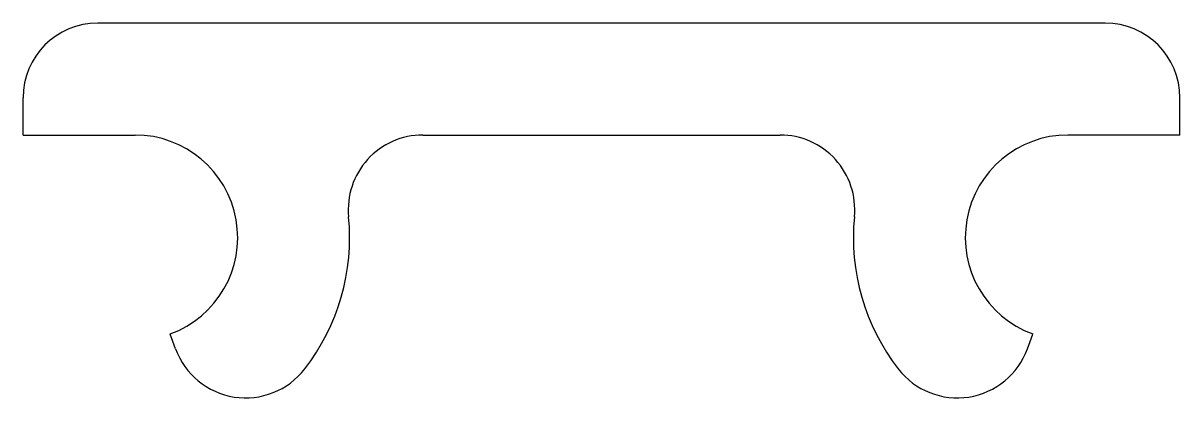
# Model space of a CAD drawing. Extents: x -6.2 to 6.2, y 5 to 9.
import ezdxf

# ---------------------------------------------------------------- set-up
doc = ezdxf.new("R2010")
doc.units = 0
doc.layers.add('VISIBLE', color=7, linetype='CONTINUOUS')

msp = doc.modelspace()

# ---------------------------------------------------------------- linework, layer by layer
at = {"layer": 'VISIBLE'}
for p, q in [((5.4, 9), (-5.4, 9)), ((-6.2, 7.8), (-6.2, 8.2)), ((6.2, 7.8), (6.2, 8.2)), ((-6.2, 7.8), (-5, 7.8)), ((-1.915, 7.8), (1.915, 7.8)), ((6.2, 7.8), (5, 7.8)), ((-4.566, 5.508), (-4.624, 5.666)), ((4.566, 5.508), (4.624, 5.666))]:
    msp.add_line(p, q, dxfattribs=at)
for centre, radius, start, end in [((-5.4, 8.2), 0.8, 90, 180), ((5.4, 8.2), 0.8, 0, 90), ((-5, 6.7), 1.1, 290, 90), ((-1.915, 7), 0.8, 90, 185.5534), ((1.915, 7), 0.8, 354.4466, 90), ((5, 6.7), 1.1, 90, 250), ((-5, 6.7), 2.3, 322.231, 5.5534), ((5, 6.7), 2.3, 174.4466, 217.769), ((-3.814, 5.781), 0.8, 200, 322.231), ((3.814, 5.781), 0.8, 217.769, 340)]:
    msp.add_arc(centre, radius, start, end, dxfattribs=at)

doc.saveas('drawing.dxf')
